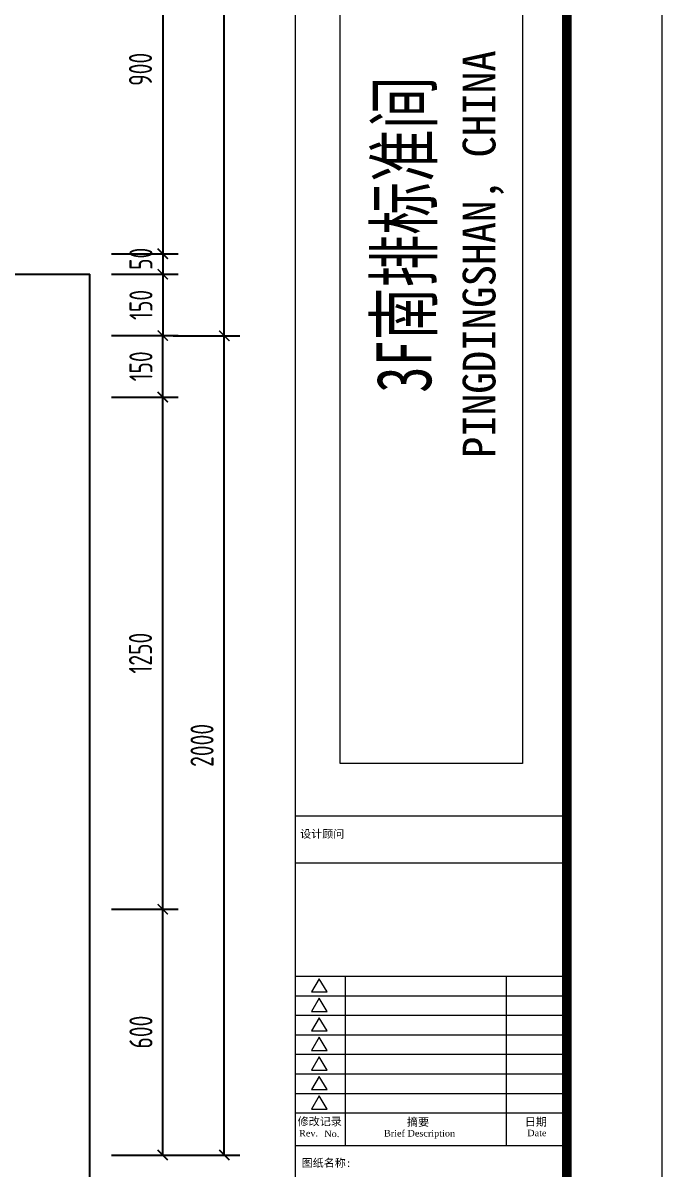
# Model space of a CAD drawing. Header units: millimetres. Extents: x 84706 to 155398, y -6776 to 36429.
# Drawn here: x 92905 to 94463, y 12201 to 14998 of the extents above; entities that cross this region are included whole.
import ezdxf
from ezdxf.enums import TextEntityAlignment as Align

# ---------------------------------------------------------------- set-up
doc = ezdxf.new("R2010")
doc.units = ezdxf.units.MM
doc.layers.get('Defpoints').update_dxf_attribs({"color": 250})
doc.layers.add('Drawing【图框、表格】', color=150, linetype='Continuous', lineweight=0)
doc.layers.add('RC-dimensions', color=44, linetype='Continuous', lineweight=0)
doc.layers.add('WALL【墙体】', color=7, linetype='Continuous')
doc.styles.add('zz', font='times.ttf')
doc.styles.add('宋体', font='', dxfattribs={"width": 0.8})
doc.styles.add('尺寸标注', font='ARCHS.SHX', dxfattribs={"width": 0.8})
doc.styles.add('黑体', font='simhei.ttf', dxfattribs={"width": 0.7})
doc.styles.get('宋体').set_extended_font_data('SimSun')
doc.dimstyles.new('海龙1：25', dxfattribs={"dimscale": 25, "dimtxt": 2.25, "dimasz": 1, "dimexe": 1.5, "dimexo": 1, "dimgap": 1, "dimtad": 1, "dimdec": 0, "dimrnd": 5, "dimdsep": 46, "dimtxsty": '尺寸标注', "dimblk": 'ARCHTICK', "dimblk1": 'ARCHTICK', "dimblk2": 'ARCHTICK', "dimcen": 1, "dimclrd": 44, "dimclre": 44, "dimclrt": 2, "dimadec": 0, "dimazin": 0, "dimtfac": 1, "dimtdec": 0, "dimtix": 1, "dimtmove": 2, "dimatfit": 3, "dimldrblk": 'hl_arrow2', "dimfxl": 0, "dimarcsym": 0})

# ---------------------------------------------------------------- blocks, each defined once
blk = doc.blocks.new('_ArchTick')
at = {"color": 2, "linetype": 'ByBlock', "const_width": 0.15}
blk.add_lwpolyline([(-0.5, -0.5), (0.5, 0.5)], dxfattribs=at)
blk = doc.blocks.new('*D37')
at = {"layer": 'Defpoints', "color": 0, "transparency": 16777216}
for p in [(92945.4, 12834.9), (93245.4, 12834.9), (92945.4, 12234.9)]:
    blk.add_point(p, dxfattribs=at)
at = {"layer": 'RC-dimensions', "color": 44, "lineweight": -2, "transparency": 16777216}
for p, q in [((93120.4, 12834.9), (93282.9, 12834.9)), ((93245.4, 12234.9), (93245.4, 12834.9)), ((93120.4, 12234.9), (93282.9, 12234.9))]:
    blk.add_line(p, q, dxfattribs=at)
at = {"layer": 'RC-dimensions', "color": 44, "lineweight": -2, "transparency": 16777216, "xscale": 25, "yscale": 25, "zscale": 25}
for p, rotation in [((93245.4, 12834.9), 90), ((93245.4, 12234.9), 270)]:
    blk.add_blockref('_ArchTick', p, dxfattribs=dict(at, rotation=rotation))
at = {"layer": 'RC-dimensions', "color": 2, "transparency": 16777216, "insert": (93192.3, 12534.9), "char_height": 56.25, "attachment_point": 5, "rotation": 90, "style": '尺寸标注'}
blk.add_mtext('600', dxfattribs=at)
blk = doc.blocks.new('hl_arrow2')
at = {"color": 2}
blk.add_line((-0.22, 0), (-1, 0), dxfattribs=at)
blk.add_lwpolyline([(-0.22, 0), (-0.86, -0.69), (-0.65, -0.86), (0, 0), (-0.65, 0.86), (-0.86, 0.69)], close=True, dxfattribs=at)
for points in [[(-0.86, 0.69), (-0.65, 0.86), (-0.22, 0), (0, 0)], [(-0.86, -0.69), (-0.65, -0.86), (-0.22, 0), (0, 0)]]:
    blk.add_solid(points, dxfattribs=at)
blk = doc.blocks.new('*D38')
at = {"layer": 'Defpoints', "color": 0, "transparency": 16777216}
for p in [(92945.4, 14084.9), (93245.4, 14084.9), (92945.4, 12834.9)]:
    blk.add_point(p, dxfattribs=at)
at = {"layer": 'RC-dimensions', "color": 44, "lineweight": -2, "transparency": 16777216}
for p, q in [((93120.4, 14084.9), (93282.9, 14084.9)), ((93245.4, 12834.9), (93245.4, 14084.9)), ((93120.4, 12834.9), (93282.9, 12834.9))]:
    blk.add_line(p, q, dxfattribs=at)
at = {"layer": 'RC-dimensions', "color": 44, "lineweight": -2, "transparency": 16777216, "xscale": 25, "yscale": 25, "zscale": 25}
for p, rotation in [((93245.4, 14084.9), 90), ((93245.4, 12834.9), 270)]:
    blk.add_blockref('_ArchTick', p, dxfattribs=dict(at, rotation=rotation))
at = {"layer": 'RC-dimensions', "color": 2, "transparency": 16777216, "insert": (93191.1, 13459.9), "char_height": 56.25, "attachment_point": 5, "rotation": 90, "style": '尺寸标注'}
blk.add_mtext('1250', dxfattribs=at)
blk = doc.blocks.new('*D39')
at = {"layer": 'Defpoints', "color": 0, "transparency": 16777216}
for p in [(93095.5, 14234.5), (93395.5, 14234.5), (93095.5, 12234.9)]:
    blk.add_point(p, dxfattribs=at)
at = {"layer": 'RC-dimensions', "color": 44, "lineweight": -2, "transparency": 16777216}
for p, q in [((93270.5, 14234.5), (93433, 14234.5)), ((93395.5, 12234.9), (93395.5, 14234.5)), ((93270.5, 12234.9), (93433, 12234.9))]:
    blk.add_line(p, q, dxfattribs=at)
at = {"layer": 'RC-dimensions', "color": 44, "lineweight": -2, "transparency": 16777216, "xscale": 25, "yscale": 25, "zscale": 25}
for p, rotation in [((93395.5, 14234.5), 90), ((93395.5, 12234.9), 270)]:
    blk.add_blockref('_ArchTick', p, dxfattribs=dict(at, rotation=rotation))
at = {"layer": 'RC-dimensions', "color": 2, "transparency": 16777216, "insert": (93341.2, 13234.7), "char_height": 56.25, "attachment_point": 5, "rotation": 90, "style": '尺寸标注'}
blk.add_mtext('2000', dxfattribs=at)
blk = doc.blocks.new('*D45')
at = {"layer": 'Defpoints', "color": 0, "transparency": 16777216}
for p in [(92945.4, 14234.9), (93245.4, 14234.9), (92945.4, 14084.9)]:
    blk.add_point(p, dxfattribs=at)
at = {"layer": 'RC-dimensions', "color": 44, "lineweight": -2, "transparency": 16777216}
for p, q in [((93120.4, 14234.9), (93282.9, 14234.9)), ((93245.4, 14084.9), (93245.4, 14234.9)), ((93120.4, 14084.9), (93282.9, 14084.9))]:
    blk.add_line(p, q, dxfattribs=at)
at = {"layer": 'RC-dimensions', "color": 44, "lineweight": -2, "transparency": 16777216, "xscale": 25, "yscale": 25, "zscale": 25}
for p, rotation in [((93245.4, 14234.9), 90), ((93245.4, 14084.9), 270)]:
    blk.add_blockref('_ArchTick', p, dxfattribs=dict(at, rotation=rotation))
at = {"layer": 'RC-dimensions', "color": 2, "transparency": 16777216, "insert": (93192.3, 14159.9), "char_height": 56.25, "attachment_point": 5, "rotation": 90, "style": '尺寸标注'}
blk.add_mtext('150', dxfattribs=at)
blk = doc.blocks.new('*D55')
at = {"layer": 'Defpoints', "color": 0, "transparency": 16777216}
for p in [(92945.4, 15334.9), (92945.4, 14434.9), (93245.4, 14434.9)]:
    blk.add_point(p, dxfattribs=at)
at = {"layer": 'RC-dimensions', "color": 44, "lineweight": -2, "transparency": 16777216}
for p, q in [((93120.4, 15334.9), (93282.9, 15334.9)), ((93245.4, 15334.9), (93245.4, 14434.9)), ((93120.4, 14434.9), (93282.9, 14434.9))]:
    blk.add_line(p, q, dxfattribs=at)
at = {"layer": 'RC-dimensions', "color": 44, "lineweight": -2, "transparency": 16777216, "xscale": 25, "yscale": 25, "zscale": 25}
for p, rotation in [((93245.4, 15334.9), 90), ((93245.4, 14434.9), 270)]:
    blk.add_blockref('_ArchTick', p, dxfattribs=dict(at, rotation=rotation))
at = {"layer": 'RC-dimensions', "color": 2, "transparency": 16777216, "insert": (93191.1, 14884.9), "char_height": 56.25, "attachment_point": 5, "rotation": 90, "style": '尺寸标注'}
blk.add_mtext('900', dxfattribs=at)
blk = doc.blocks.new('*D56')
at = {"layer": 'Defpoints', "color": 0, "transparency": 16777216}
for p in [(92945.4, 14384.9), (92945.4, 14234.9), (93245.4, 14234.9)]:
    blk.add_point(p, dxfattribs=at)
at = {"layer": 'RC-dimensions', "color": 44, "lineweight": -2, "transparency": 16777216}
for p, q in [((93120.4, 14384.9), (93282.9, 14384.9)), ((93245.4, 14384.9), (93245.4, 14234.9)), ((93120.4, 14234.9), (93282.9, 14234.9))]:
    blk.add_line(p, q, dxfattribs=at)
at = {"layer": 'RC-dimensions', "color": 44, "lineweight": -2, "transparency": 16777216, "xscale": 25, "yscale": 25, "zscale": 25}
for p, rotation in [((93245.4, 14384.9), 90), ((93245.4, 14234.9), 270)]:
    blk.add_blockref('_ArchTick', p, dxfattribs=dict(at, rotation=rotation))
at = {"layer": 'RC-dimensions', "color": 2, "transparency": 16777216, "insert": (93192.3, 14309.9), "char_height": 56.25, "attachment_point": 5, "rotation": 90, "style": '尺寸标注'}
blk.add_mtext('150', dxfattribs=at)
blk = doc.blocks.new('*D59')
at = {"layer": 'Defpoints', "color": 0, "transparency": 16777216}
for p in [(92945.4, 14434.9), (92945.4, 14384.9), (93245.4, 14384.9)]:
    blk.add_point(p, dxfattribs=at)
at = {"layer": 'RC-dimensions', "color": 44, "lineweight": -2, "transparency": 16777216}
for p, q in [((93120.4, 14434.9), (93282.9, 14434.9)), ((93245.4, 14434.9), (93245.4, 14384.9)), ((93120.4, 14384.9), (93282.9, 14384.9))]:
    blk.add_line(p, q, dxfattribs=at)
at = {"layer": 'RC-dimensions', "color": 44, "lineweight": -2, "transparency": 16777216, "xscale": 25, "yscale": 25, "zscale": 25}
for p, rotation in [((93245.4, 14434.9), 90), ((93245.4, 14384.9), 270)]:
    blk.add_blockref('_ArchTick', p, dxfattribs=dict(at, rotation=rotation))
at = {"layer": 'RC-dimensions', "color": 2, "transparency": 16777216, "insert": (93192.3, 14422.4), "char_height": 56.25, "attachment_point": 5, "rotation": 90, "style": '尺寸标注'}
blk.add_mtext('50', dxfattribs=at)
blk = doc.blocks.new('*D63')
at = {"layer": 'Defpoints', "color": 0, "transparency": 16777216}
for p in [(93095.5, 15984.9), (93395.5, 15984.9), (93095.5, 14234.5)]:
    blk.add_point(p, dxfattribs=at)
at = {"layer": 'RC-dimensions', "color": 44, "lineweight": -2, "transparency": 16777216}
for p, q in [((93270.5, 15984.9), (93433, 15984.9)), ((93395.5, 14234.5), (93395.5, 15984.9)), ((93270.5, 14234.5), (93433, 14234.5))]:
    blk.add_line(p, q, dxfattribs=at)
at = {"layer": 'RC-dimensions', "color": 44, "lineweight": -2, "transparency": 16777216, "xscale": 25, "yscale": 25, "zscale": 25}
for p, rotation in [((93395.5, 15984.9), 90), ((93395.5, 14234.5), 270)]:
    blk.add_blockref('_ArchTick', p, dxfattribs=dict(at, rotation=rotation))
at = {"layer": 'RC-dimensions', "color": 2, "transparency": 16777216, "insert": (93341.2, 15109.7), "char_height": 56.25, "attachment_point": 5, "rotation": 90, "style": '尺寸标注'}
blk.add_mtext('1750', dxfattribs=at)
blk = doc.blocks.new('海龍_09052443')
for p, q in [((8576.7, -14350), (8576.7, -500)), ((10000, -500), (10000, -14350)), ((8810, -9002.6), (8810, -3491.7)), ((9766.7, -3491.7), (9766.7, -9002.6)), ((9766.7, -9002.6), (8810, -9002.6)), ((8576.7, -9278.7), (10000, -9278.7)), ((8576.7, -9525.5), (10000, -9525.5)), ((8576.7, -10120.5), (10000, -10120.5)), ((8700.7, -10133.8), (8659.4, -10202.8)), ((8742.1, -10202.8), (8700.7, -10133.8)), ((8837.6, -10120.5), (8837.6, -11009.9)), ((9681.1, -10120.5), (9681.1, -11009.9)), ((8576.7, -10223), (10000, -10223)), ((8659.4, -10202.8), (8742.1, -10202.8)), ((8700.7, -10236.3), (8659.4, -10305.4)), ((8742.1, -10305.4), (8700.7, -10236.3)), ((8576.7, -10325.6), (10000, -10325.6)), ((8659.4, -10305.4), (8742.1, -10305.4)), ((8700.7, -10338.9), (8659.4, -10408)), ((8742.1, -10408), (8700.7, -10338.9)), ((8659.4, -10408), (8742.1, -10408)), ((8576.7, -10428.2), (10000, -10428.2)), ((8700.7, -10441.5), (8659.4, -10510.6)), ((8742.1, -10510.6), (8700.7, -10441.5)), ((8576.7, -10530.8), (10000, -10530.8)), ((8659.4, -10510.6), (8742.1, -10510.6)), ((8700.7, -10544.1), (8659.4, -10613.2)), ((8742.1, -10613.2), (8700.7, -10544.1)), ((8576.7, -10633.3), (10000, -10633.3)), ((8659.4, -10613.2), (8742.1, -10613.2)), ((8700.7, -10646.6), (8659.4, -10715.7)), ((8742.1, -10715.7), (8700.7, -10646.6)), ((8659.4, -10715.7), (8742.1, -10715.7)), ((8576.7, -10735.8), (10000, -10735.8)), ((8700.7, -10749.1), (8659.4, -10818.2)), ((8742.1, -10818.2), (8700.7, -10749.1)), ((8659.4, -10818.2), (8742.1, -10818.2)), ((8576.7, -10838.3), (10000, -10838.3)), ((8576.7, -11009.9), (10000, -11009.9))]:
    blk.add_line(p, q)
blk.add_lwpolyline([(-10500, -14850), (10500, -14850), (10500, 0), (-10500, 0)], close=True)
at = {"const_width": 50}
blk.add_lwpolyline([(-9250, -14350), (10000, -14350), (10000, -500), (-9250, -500)], close=True, dxfattribs=at)
at = {"style": '黑体', "width": 0.964913}
blk.add_text('PINGDINGSHAN, CHINA', height=171.8, rotation=90, dxfattribs=at).set_placement((9625.6, -6327.7), align=Align.CENTER)
at = {"width": 1.036363}
for s, height, style, p in [('设计顾问', 41.03, '黑体', (8600.5, -9393.7)), ('修改记录', 41.03, '黑体', (8587.2, -10904)), ('摘要', 41.03, '黑体', (9161.3, -10906.9)), ('日期', 41.03, '黑体', (9779.9, -10906.2)), ('Rev.', 34.19, 'zz', (8594.9, -10962.3, -0.1)), ('No.', 34.19, 'zz', (8727.5, -10965.4, -0.1)), ('Brief Description', 34.194, 'zz', (9040.6, -10962.6, -0.1)), ('Date', 34.19, 'zz', (9792.4, -10961.1, -0.1)), ('图纸名称:', 41.03, '黑体', (8608.2, -11122))]:
    blk.add_text(s, height=height, dxfattribs=dict(at, style=style)).set_placement(p)
at = {"style": '黑体', "width": 0.704386, "flags": 8}
blk.add_attdef('项目名称', text='', height=288.4, rotation=90, dxfattribs=at).set_placement((9289.1, -6224.6), align=Align.CENTER)
at = {"color": 2, "style": '宋体', "width": 0.725454, "flags": 8}
blk.add_attdef('图名', text='', height=125.5, dxfattribs=at).set_placement((9276.8, -11489.7), align=Align.MIDDLE)
at = {"style": '黑体', "width": 1.036363, "flags": 8}
for tag, p in [('比例', (9423.1, -13033.5)), ('阶段', (9423.1, -13272.9)), ('日期', (9423.1, -13512.2)), ('1FF-1', (9423.1, -13991)), ('序号', (9423.1, -14230.3))]:
    blk.add_attdef(tag, text='', height=92.3, dxfattribs=at).set_placement(p, align=Align.MIDDLE)

msp = doc.modelspace()

# ---------------------------------------------------------------- linework, layer by layer
at = {"layer": 'WALL【墙体】'}
for p in [(92817.5, 14384.9), (93067.5, 11984.9)]:
    msp.add_line(p, (93067.5, 14384.9), dxfattribs=at)

# ---------------------------------------------------------------- block references
at = {"layer": 'Drawing【图框、表格】'}
ref = msp.add_blockref('海龍_09052443', (89584.3, 17373.7), dxfattribs=dict(at, xscale=0.4646400000000001, yscale=0.4646400000000001, zscale=0.4646400000000001))
ref.add_attrib('项目名称', '3F南排标准间', dxfattribs={"layer": '0', "height": 133.98, "rotation": 90, "style": '黑体', "width": 0.704386}).set_placement((93900.3, 14481.5), align=Align.CENTER)

# ---------------------------------------------------------------- dimensions: what is measured, and where the dimension line sits
at = {"layer": 'RC-dimensions'}
for base, p1, p2, picture, middle in [((93395.5, 15984.9), (93095.5, 14234.5), (93095.5, 15984.9), '*D63', (93341.2, 15109.7)), ((93245.4, 14434.9), (92945.4, 15334.9), (92945.4, 14434.9), '*D55', (93191.1, 14884.9)), ((93245.4, 14234.9), (92945.4, 14384.9), (92945.4, 14234.9), '*D56', (93192.3, 14309.9)), ((93245.4, 14234.9), (92945.4, 14084.9), (92945.4, 14234.9), '*D45', (93192.3, 14159.9)), ((93395.5, 14234.5), (93095.5, 12234.9), (93095.5, 14234.5), '*D39', (93341.2, 13234.7)), ((93245.4, 14084.9), (92945.4, 12834.9), (92945.4, 14084.9), '*D38', (93191.1, 13459.9)), ((93245.4, 12834.9), (92945.4, 12234.9), (92945.4, 12834.9), '*D37', (93192.3, 12534.9))]:
    dim = msp.add_linear_dim(base=base, p1=p1, p2=p2, angle=270, dimstyle='海龙1：25', dxfattribs=at)
    dim.commit()
    dim.dimension.update_dxf_attribs({"geometry": picture, "text_midpoint": middle})
dim = msp.add_linear_dim(base=(93245.4, 14384.9), p1=(92945.4, 14434.9), p2=(92945.4, 14384.9), angle=270, dimstyle='海龙1：25', dxfattribs=at)
dim.commit()
dim.dimension.update_dxf_attribs({"geometry": '*D59', "text_midpoint": (93192.3, 14422.4), "dimtype": 160})

doc.saveas('drawing.dxf')
